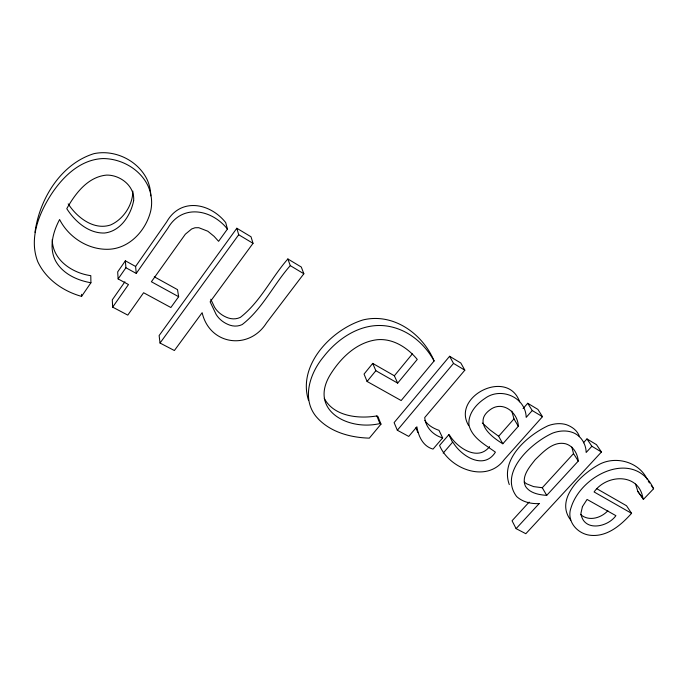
<?xml version="1.0" encoding="UTF-8"?>
<svg xmlns="http://www.w3.org/2000/svg" width="688" height="688" viewBox="0 0 688 688"><rect width="100%" height="100%" fill="white"/><g stroke="black" fill="none" stroke-linecap="round" stroke-linejoin="round"><path stroke-width="1.03" d="M90.919 282.759C77.047 280.351 62.634 273.755 55.556 260.864C48.702 247.568 52.959 231.976 59.607 219.524C68.955 237.902 89.371 250.63 110.14 249.194C130.41 247.585 146.037 230.007 150.689 211.053A47.567 43.043 10.2 0 0 147.877 185.597C139.793 168.964 121.372 158.653 103.114 158.558C80.487 159.375 62.875 176.567 51.179 194.489C38.657 213.994 28.836 238.779 37.78 261.698C45.993 279.285 63.193 291.291 81.58 296.382L90.919 282.759L90.79 275.656C72.352 273.145 52.348 259.952 52.254 239.458M125.362 260.812L125.913 267.744L136.258 273.428L135.596 266.462L125.362 260.812L117.682 271.906L118.13 278.932L128.475 284.548L112.669 307.14L127.787 315.113L143.603 292.744L170.865 307.519L178.648 296.717L177.513 289.639L154.275 276.791M118.13 278.932L125.913 267.744M124.906 281.788L112.282 299.873L112.669 307.14M135.596 266.462L166.702 221.889C180.677 197.198 210.141 202.943 225.698 222.585L227.444 229.044L218.595 241.316L214.08 236.328L207.81 231.22L198.755 227.694L195.014 227.762L191.651 228.975L185.347 234.204L151.386 281.745L178.648 296.717M136.258 273.428L167.752 228.425C181.899 203.528 211.68 209.212 227.444 229.044M287.868 258.963L290.276 265.628C273.566 284.565 262.403 308.938 242.185 324.564C238.366 326.396 234.023 326.542 230.024 325.218A28.93 25.499 -12 0 1 216.187 314.536L210.124 301.817L253.029 243.328L251.017 236.784L236.835 228.253L159.126 335.572L160.037 343.045L174.382 350.527L202.143 312.696C209.677 345.221 249.09 350.622 266.531 322.87L303.847 273.764L301.301 267.047L287.868 258.963C271.364 277.72 260.365 301.869 240.361 317.366C236.586 319.18 232.286 319.318 228.339 317.994A28.604 25.318 -11.8 0 1 214.639 307.373L210.777 299.246M160.037 343.045L238.702 234.746L236.835 228.253M434.111 360.968C424.599 343.63 408.337 329.836 388.531 326.301C362.911 321.7 338.685 337.249 323.549 356.805C310.133 372.862 301.404 398.266 315.981 416.386C329.027 431.84 349.779 437.577 369.327 438.136L380.989 424.126L379.939 423.559C347.285 431.213 307.674 409.369 331.186 373.249C341.592 357.038 357.21 342.142 377.101 339.734C392.951 338.169 407.511 347.655 417.263 359.411L397.681 383.121L394.353 375.786L372.707 363.402L364.055 374.074L367.082 381.462L401.164 400.545L434.111 360.968C422.699 333.697 393.312 312.593 363.049 319.929C331.358 329.578 297.096 365.285 308.594 400.579M367.082 381.462L375.846 370.703L372.707 363.402M394.353 375.786L412.37 353.881M442.651 437.912C433.311 435.323 425.597 427.48 424.72 417.547L464.83 370.178L460.831 363.032L449.608 356.281L394.104 422.621L397.337 430.241L408.732 436.424L416.894 426.784C418.338 436.192 423.086 446.46 433.036 449.092L442.651 437.912L439.013 430.335C433.483 428.452 428.134 425.425 424.831 420.428M397.337 430.241L453.512 363.402L449.608 356.281M489.581 446.589C477.825 461.923 456.927 447.57 449.462 435.048L448.825 434.696L439.572 445.437C449.402 468.949 486.82 483.741 504.295 459.541L542.479 416.679L537.896 409.403L527.722 403.28L523.078 408.552M443.184 453.1L452.549 442.281L448.825 434.696M502.833 443.769C489.796 435.96 472.26 421.082 491.696 408.672C504.08 401.233 518.055 413.221 518.322 426.268L502.833 443.769L498.662 436.269L513.97 418.889L511.795 411.097M527.722 403.28L532.237 410.547L526.191 417.375C525.701 397.036 500.615 386.63 484.885 398.464C475.993 404.303 467.668 414.099 469.01 425.373C472.493 438.333 485.418 444.826 495.412 452.154C483.913 470.351 461.571 456.385 453.186 442.633L452.549 442.281M529.149 502.085L512.044 520.764L516.112 528.642L525.821 533.707L601.441 451.999L596.462 444.646L586.959 438.927L583.424 442.788M524.247 482.082L526.69 483.836L533.57 486.605L542.29 487.732L573.517 453.607L571.831 447.071M516.112 528.642L539.16 503.582M546.693 495.394L578.281 461.055C577.55 453.616 573.25 446.056 565.742 443.82C553.307 440.767 543.279 451.887 535.255 459.627C529.605 466.877 521.005 476.397 525.477 486.33C529.975 493.279 539.057 494.792 546.693 495.394L542.29 487.732M586.959 438.927L591.878 446.271L586.159 452.489C586.03 443.227 580.208 434.481 571.092 431.969A27.494 20.554 -29.9 0 0 552.791 433.053C532.056 442.229 498.336 472.226 516.636 496.53A38.511 28.612 -28.9 0 0 539.16 503.582M635.557 484.068L637.845 491.473L643.521 499.264L653.6 488.755C634.714 448.301 581.291 474.204 571.109 507.52C565.88 521.16 577.662 534.438 591.181 535.367C607.719 536.726 621.255 524.841 631.567 513.334L626.536 505.766L596.737 488.669M607.848 510.763C601.08 518.073 588.894 521.685 580.672 514.607M380.989 424.126L377.901 416.507L376.852 415.939C358.517 419.018 333.8 416.464 324.229 398.318M375.846 370.703L397.681 383.121M631.567 513.334L594.088 491.954C606.902 473.74 639.616 472.828 643.005 498.955M637.845 491.473L643.521 499.264M238.702 234.746L253.029 243.328M290.276 265.628L303.847 273.764M453.512 363.402L464.83 370.178M532.237 410.547L542.479 416.679M591.878 446.271L601.441 451.999M498.662 436.269L490.097 429.983L482.297 423.017M570.765 520.154C554.15 498.869 582.254 473.258 600.074 463.97C616.844 455.671 639.556 462.327 647.417 479.742M468.709 425.64C451.001 396.606 507.744 367.831 519.646 401.852M68.189 203.863C76.867 217.313 93.68 230.592 110.579 224.967C123.367 219.317 132.793 205.033 132.853 191.118M648.32 481.333L649.498 482.976M651.252 485.453L653.6 488.755M573.517 453.607L578.281 461.055M513.97 418.889L518.322 426.268M415.836 427.79L417.883 432.46M376.852 415.939L379.939 423.559M509.292 484.601C500.03 459.171 527.524 435.384 548.164 425.7A27.228 20.468 -30 0 1 566.301 424.659C572.038 426.663 577.585 430.654 579.459 436.656M34.985 232.363C39.405 199.271 60.63 164.036 93.886 153.673C114.647 149.227 137.72 160.338 147.051 179.422A46.999 42.63 10.9 0 1 150.758 195.848M81.571 294.318L81.58 296.382M133.653 200.595C130.797 215.163 120.615 231.245 104.567 233.017C88.58 233.567 74.897 221.407 66.77 208.67C75.37 193.457 87.858 176.807 106.606 175.096C120.194 174.829 134.882 186.061 133.653 200.595M582.426 506.652L580.904 513.42C583.527 532.073 607.556 527.481 615.898 515.673L587.07 499.436L582.426 506.652"/></g></svg>
